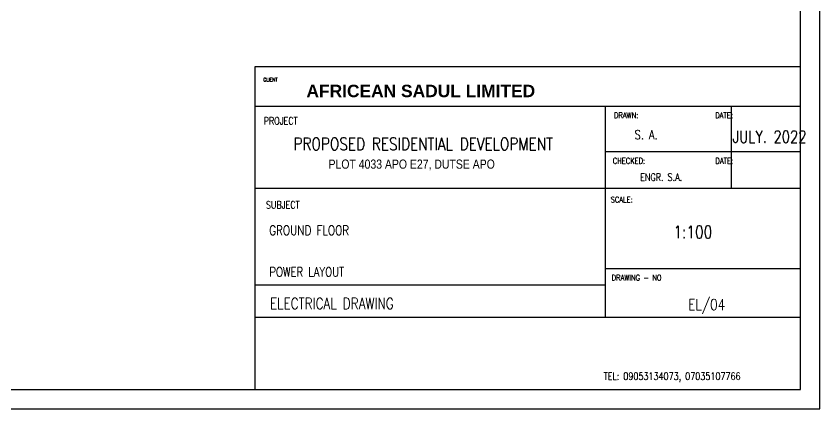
# Model space of a CAD drawing. Header units: inches. Extents: x 23 to 2032867, y 13 to 664695.
# Drawn here: x 296983 to 316374, y 287373 to 296842 of the extents above; entities that cross this region are included whole.
import ezdxf

# ---------------------------------------------------------------- set-up
doc = ezdxf.new("R2010")
doc.units = ezdxf.units.IN
doc.header["$MEASUREMENT"] = 0
for name, color, linetype in [('Annotation - Text', 7, 'Continuous'), ('GFROM', 7, 'Continuous'), ('LIAB', 8, 'Continuous'), ('Plotlyr150', 8, 'Continuous'), ('PLOTYR', 15, 'Continuous')]:
    doc.layers.add(name, color=color, linetype=linetype)
doc.styles.add('GENERATED_STYLE_3', font='arialbd.ttf')
doc.styles.add('SIMPLEX8', font='simplexd.shx', dxfattribs={"width": 0.8})

msp = doc.modelspace()

# ---------------------------------------------------------------- linework, layer by layer
at = {"layer": 'LIAB', "color": 7, "linetype": 'Continuous', "ltscale": 256.031999}
for p, q in [((315904.56, 287842.216), (315904.56, 313848.172)), ((315904.56, 295620.447), (302742.738, 295620.447)), ((302742.738, 295620.447), (302742.738, 287842.216)), ((302742.738, 294667.093), (315904.56, 294667.093)), ((311196.754, 294667.093), (311196.754, 289573.366)), ((314233.935, 294673.271), (314233.935, 292689.018)), ((315904.56, 293573.52), (311196.754, 293573.52)), ((315904.56, 292689.018), (302742.738, 292689.018)), ((311196.754, 290760.292), (315890.078, 290760.292)), ((302742.738, 290364.717), (311196.754, 290364.717)), ((315904.56, 289573.366), (302742.738, 289573.366)), ((278474.445, 287842.216), (315904.56, 287842.216))]:
    msp.add_line(p, q, dxfattribs=at)
at = {"layer": 'PLOTYR', "color": 1, "linetype": 'Continuous', "ltscale": 250}
for p, q in [((316373.982, 287372.794), (316373.982, 314317.594)), ((277881.412, 287372.794), (316373.982, 287372.794))]:
    msp.add_line(p, q, dxfattribs=at)

# ---------------------------------------------------------------- texts
at = {"layer": 'Annotation - Text', "linetype": 'Continuous', "lineweight": 20, "insert": (306716.461, 295186.981), "char_height": 300, "width": 7891.24482, "attachment_point": 2, "line_spacing_factor": 0.992596, "style": 'GENERATED_STYLE_3'}
msp.add_mtext('\\pi59.673;AFRICEAN SADUL LIMITED', dxfattribs=at)
at = {"layer": 'Annotation - Text', "color": 0, "linetype": 'Continuous', "lineweight": 20, "insert": (306461.207, 293383.485), "char_height": 220.29504, "width": 6419.9254, "attachment_point": 2, "line_spacing_factor": 0.992596, "style": 'GENERATED_STYLE_3'}
msp.add_mtext('\\pi43.81889; {\\fTechnicLite|b0|i0|c2|p2;PLOT 4033 APO E27, DUTSE APO }', dxfattribs=at)
at = {"layer": 'GFROM', "color": 7, "linetype": 'Continuous', "ltscale": 204.216, "style": 'SIMPLEX8', "width": 0.8}
for s, height, p in [('PROPOSED RESIDENTIAL DEVELOPMENT', 301.23038, (303675.654, 293609.692, -5724.903)), ('GROUND FLOOR', 229.50886, (303090.017, 291563.276)), ('POWER LAYOUT', 223.13362, (303092.019, 290562.685))]:
    msp.add_text(s, height=height, dxfattribs=at).set_placement(p)
at = {"layer": 'Plotlyr150', "color": 7, "linetype": 'Continuous', "ltscale": 251.249999, "style": 'SIMPLEX8', "width": 0.8}
for s, height, p in [('CLIENT', 87.5604, (302947.212, 295264.783)), ('PROJECT', 175.1207, (302957.808, 294227.694)), ('DRAWN:                      DATE:', 140.09657, (311405.672, 294380.982)), ('CHECKED:                    DATE:', 140.09657, (311377.386, 293282.196)), ('SCALE:', 140.0966, (311326.389, 292347.303)), ('SUBJECT', 175.1207, (303011.671, 292203.858)), ('DRAWING - NO', 140.09657, (311350.814, 290465.687))]:
    msp.add_text(s, height=height, dxfattribs=at).set_placement(p)
at = {"layer": 'Plotlyr150', "color": 7, "linetype": 'Continuous', "ltscale": 306.324012, "style": 'SIMPLEX8', "width": 0.8}
for s, height, p in [('S. A.', 221.3121, (311900.853, 293871.762)), ('JULY. 2022', 290.4721, (314267.16, 293788.426, 15463.047)), ('ENGR. S.A.', 177.0497, (312037.331, 292870.11)), ('1:100', 303.5832, (312840.369, 291484.934)), ('ELECTRICAL DRAWING', 265.57453, (303107.009, 289781.048)), ('EL/04', 265.5745, (313196.687, 289755.067)), ('TEL: 09053134073, 07035107766', 177.04969, (311157.792, 288072.44))]:
    msp.add_text(s, height=height, dxfattribs=at).set_placement(p)

doc.saveas('drawing.dxf')
